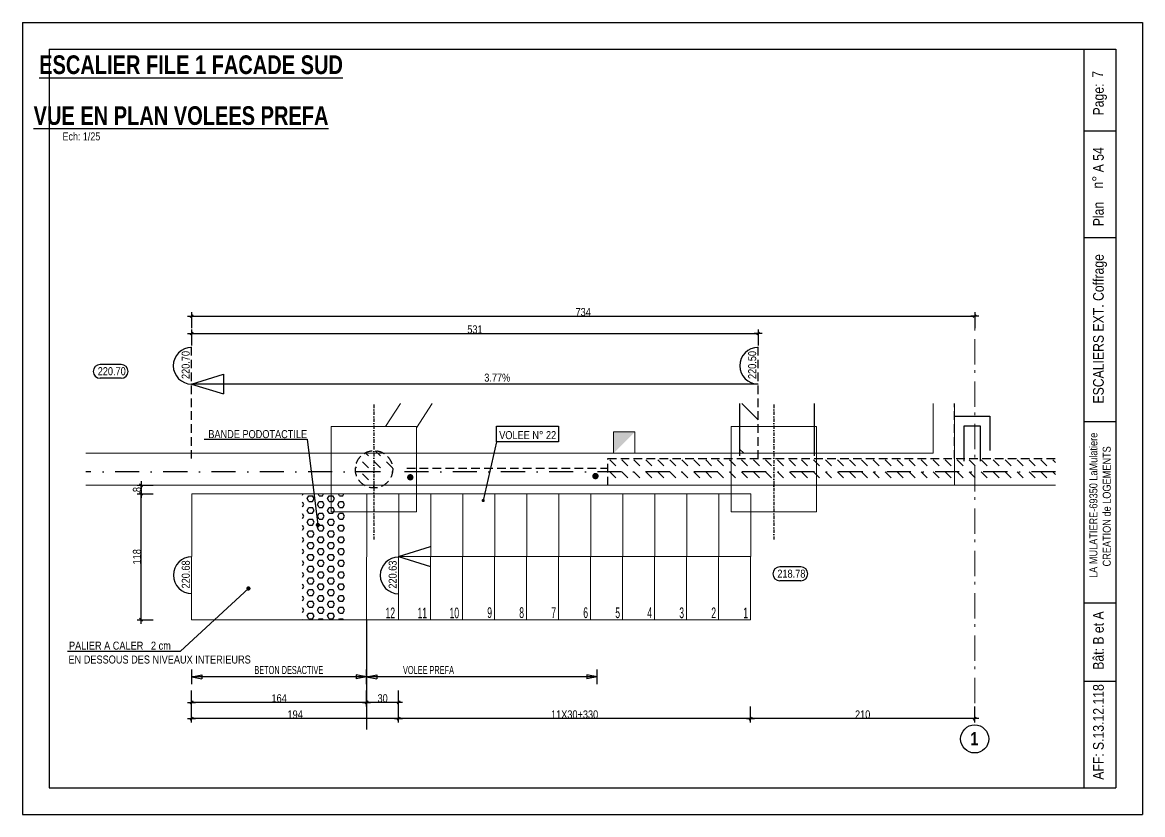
# Model space of a CAD drawing. Header units: centimetres. Extents: x 40138 to 55380, y -25189 to -21608.
# Drawn here: x 45615 to 47715, y -25189 to -23704 of the extents above; entities that cross this region are included whole.
import ezdxf
from ezdxf.enums import TextEntityAlignment as Align

# ---------------------------------------------------------------- set-up
doc = ezdxf.new("R2010")
doc.units = ezdxf.units.CM
doc.header["$LTSCALE"] = 25.4
doc.header["$PDMODE"] = 1
doc.header["$PDSIZE"] = -2
for name, pattern in [('CACHEX2', [19.05, 12.7, -6.35]), ('Style de ligne -6', [1.04164, 0.625, -0.20828, 0.06943, -0.13893]), ('TIRETPTX2', [50.8, 25.4, -12.7, 0, -12.7])]:
    doc.linetypes.add(name, pattern=pattern)
for name, color, linetype in [('01_cote_gen', 4, 'Continuous'), ('01_fenetres', 171, 'Continuous'), ('01_linteaux', 2, 'Continuous'), ('01_murs_sup', 2, 'CACHEX2'), ('01_poch_murs', 253, 'Continuous'), ('01_texte', 230, 'Continuous'), ('AA_COTES', 2, 'Continuous')]:
    doc.layers.add(name, color=color, linetype=linetype)
for name, color, linetype, lineweight in [('01_murs_coup', 5, 'Continuous', 60), ('01_PIEUX', 5, 'Continuous', 60), ('01_résv', 32, 'Continuous', 9), ('B Général', 7, 'Continuous', 5)]:
    doc.layers.add(name, color=color, linetype=linetype, lineweight=lineweight)
doc.styles.add('ARIAL NA', font='ARIALN.TTF')
doc.styles.add('Arial Narrow', font='ARIALN.TTF')
doc.styles.add('impact', font='impact.ttf')
doc.styles.add('MATTE_TXT', font='arial.ttf')
doc.styles.add('STYLE2', font='ARIALN.TTF')
doc.dimstyles.new('JB25', dxfattribs={"dimscale": 0.1, "dimtxt": 150, "dimasz": 15, "dimexe": 0.1, "dimexo": 0.1, "dimgap": 0.09, "dimtad": 1, "dimdec": 1, "dimlfac": 0.5, "dimdsep": 46, "dimtxsty": 'STYLE2', "dimblk1": 'BOND_G', "dimblk2": 'BOND_D', "dimsah": 1, "dimcen": 1.5, "dimdle": 0.01, "dimse1": 1, "dimse2": 1, "dimclrd": 4, "dimclre": 2, "dimclrt": 6, "dimazin": 2, "dimtfac": 2.333333, "dimtdec": 1, "dimtix": 1, "dimtmove": 2, "dimatfit": 3, "dimldrblk": 'BOND_G', "dimfxl": 1, "dimtolj": 1, "dimtzin": 0, "dimarcsym": 0})
pattern_1 = [(135, (2395.002, -1414.808), (-22.4506403, 2e-15), [15.875, -15.875])]

# ---------------------------------------------------------------- blocks, each defined once
blk = doc.blocks.new('BOND_G')
at = {"layer": 'AA_COTES', "color": 0}
for p, q in [((0, -5), (0, 15)), ((5, 0), (-5, 0)), ((1.8, 1.8), (-1.8, -1.8))]:
    blk.add_line(p, q, dxfattribs=at)
blk = doc.blocks.new('BOND_D')
at = {"layer": 'AA_COTES', "color": 0}
for p, q in [((5, 0), (-5, 0)), ((-1.8, -1.8), (1.8, 1.8)), ((0, 5), (0, -15))]:
    blk.add_line(p, q, dxfattribs=at)
blk = doc.blocks.new('*D450')
at = {"layer": '01_cote_gen', "color": 4, "lineweight": -2, "ltscale": 0.1, "transparency": 16777216}
blk.add_line((47398.6, -25009), (46981.6, -25009), dxfattribs=at)
at = {"layer": 'Defpoints', "color": 0, "ltscale": 0.1, "transparency": 16777216}
for p in [(46980.1, -24840.7), (47400.1, -24894.5), (46980.1, -25009)]:
    blk.add_point(p, dxfattribs=at)
at = {"layer": '01_cote_gen', "color": 4, "lineweight": -2, "ltscale": 0.1, "transparency": 16777216, "xscale": 1.5, "yscale": 1.5, "zscale": 1.5, "rotation": 180}
blk.add_blockref('BOND_D', (46980.1, -25009), dxfattribs=at)
at = {"layer": '01_cote_gen', "color": 4, "lineweight": -2, "ltscale": 0.1, "transparency": 16777216, "xscale": 1.5, "yscale": 1.5, "zscale": 1.5}
blk.add_blockref('BOND_G', (47400.1, -25009), dxfattribs=at)
at = {"layer": '01_cote_gen', "color": 6, "ltscale": 0.1, "transparency": 16777216, "insert": (47190.1, -25001.3), "char_height": 15, "attachment_point": 5, "style": 'STYLE2'}
blk.add_mtext('\\A1;210', dxfattribs=at)
blk = doc.blocks.new('*D451')
at = {"layer": '01_cote_gen', "color": 4, "lineweight": -2, "ltscale": 0.1, "transparency": 16777216}
blk.add_line((46978.6, -25009), (46321.6, -25009), dxfattribs=at)
at = {"layer": 'Defpoints', "color": 0, "ltscale": 0.1, "transparency": 16777216}
for p in [(46320.1, -24890.5), (46980.1, -24891.1), (46320.1, -25009)]:
    blk.add_point(p, dxfattribs=at)
at = {"layer": '01_cote_gen', "color": 4, "lineweight": -2, "ltscale": 0.1, "transparency": 16777216, "xscale": 1.5, "yscale": 1.5, "zscale": 1.5, "rotation": 180}
blk.add_blockref('BOND_D', (46320.1, -25009), dxfattribs=at)
at = {"layer": '01_cote_gen', "color": 4, "lineweight": -2, "ltscale": 0.1, "transparency": 16777216, "xscale": 1.5, "yscale": 1.5, "zscale": 1.5}
blk.add_blockref('BOND_G', (46980.1, -25009), dxfattribs=at)
at = {"layer": '01_cote_gen', "color": 6, "ltscale": 0.1, "transparency": 16777216, "insert": (46650.1, -25001.3), "char_height": 15, "attachment_point": 5, "style": 'STYLE2'}
blk.add_mtext('\\A1;11X30+330', dxfattribs=at)
blk = doc.blocks.new('*D452')
at = {"layer": '01_cote_gen', "color": 4, "lineweight": -2, "ltscale": 0.1, "transparency": 16777216}
blk.add_line((46318.6, -24978.7), (46261.7, -24978.7), dxfattribs=at)
at = {"layer": 'Defpoints', "color": 0, "ltscale": 0.1, "transparency": 16777216}
for p in [(46260.2, -24823.2), (46320.1, -24956.2), (46260.2, -24978.7)]:
    blk.add_point(p, dxfattribs=at)
at = {"layer": '01_cote_gen', "color": 4, "lineweight": -2, "ltscale": 0.1, "transparency": 16777216, "xscale": 1.5, "yscale": 1.5, "zscale": 1.5, "rotation": 180}
blk.add_blockref('BOND_D', (46260.2, -24978.7), dxfattribs=at)
at = {"layer": '01_cote_gen', "color": 4, "lineweight": -2, "ltscale": 0.1, "transparency": 16777216, "xscale": 1.5, "yscale": 1.5, "zscale": 1.5}
blk.add_blockref('BOND_G', (46320.1, -24978.7), dxfattribs=at)
at = {"layer": '01_cote_gen', "color": 6, "ltscale": 0.1, "transparency": 16777216, "insert": (46290.2, -24971), "char_height": 15, "attachment_point": 5, "style": 'STYLE2'}
blk.add_mtext('\\A1;30', dxfattribs=at)
blk = doc.blocks.new('*D453')
at = {"layer": '01_cote_gen', "color": 4, "lineweight": -2, "ltscale": 0.1, "transparency": 16777216}
blk.add_line((45837.3, -24822.2), (45837.3, -24589.2), dxfattribs=at)
at = {"layer": 'Defpoints', "color": 0, "ltscale": 0.1, "transparency": 16777216}
for p in [(45837.3, -24587.7), (45932.4, -24587.7), (45932.2, -24823.7)]:
    blk.add_point(p, dxfattribs=at)
at = {"layer": '01_cote_gen', "color": 4, "lineweight": -2, "ltscale": 0.1, "transparency": 16777216, "xscale": 1.5, "yscale": 1.5, "zscale": 1.5}
for name, p, rotation in [('BOND_D', (45837.3, -24587.7), 90), ('BOND_G', (45837.3, -24823.7), 270)]:
    blk.add_blockref(name, p, dxfattribs=dict(at, rotation=rotation))
at = {"layer": '01_cote_gen', "color": 6, "ltscale": 0.1, "transparency": 16777216, "insert": (45829.6, -24705.7), "char_height": 15, "attachment_point": 5, "rotation": 90, "style": 'STYLE2'}
blk.add_mtext('\\A1;118', dxfattribs=at)
blk = doc.blocks.new('*D454')
at = {"layer": '01_cote_gen', "color": 4, "lineweight": -2, "ltscale": 0.1, "transparency": 16777216}
blk.add_line((45837.3, -24586.2), (45837.3, -24573.2), dxfattribs=at)
at = {"layer": 'Defpoints', "color": 0, "ltscale": 0.1, "transparency": 16777216}
for p in [(45837.3, -24571.7), (45859.8, -24571.7), (45859.8, -24587.7)]:
    blk.add_point(p, dxfattribs=at)
at = {"layer": '01_cote_gen', "color": 4, "lineweight": -2, "ltscale": 0.1, "transparency": 16777216, "xscale": 1.5, "yscale": 1.5, "zscale": 1.5}
for name, p, rotation in [('BOND_D', (45837.3, -24571.7), 90), ('BOND_G', (45837.3, -24587.7), 270)]:
    blk.add_blockref(name, p, dxfattribs=dict(at, rotation=rotation))
at = {"layer": '01_cote_gen', "color": 6, "ltscale": 0.1, "transparency": 16777216, "insert": (45829.6, -24579.7), "char_height": 15, "attachment_point": 5, "rotation": 90, "style": 'STYLE2'}
blk.add_mtext('\\A1;8', dxfattribs=at)
blk = doc.blocks.new('*D455')
at = {"layer": '01_cote_gen', "color": 4, "lineweight": -2, "ltscale": 0.1, "transparency": 16777216}
blk.add_line((45933.7, -24254.6), (47398.6, -24254.6), dxfattribs=at)
at = {"layer": 'Defpoints', "color": 0, "ltscale": 0.1, "transparency": 16777216}
for p in [(47400.1, -24254.6), (47400.1, -24295.4), (45932.2, -24351)]:
    blk.add_point(p, dxfattribs=at)
at = {"layer": '01_cote_gen', "color": 4, "lineweight": -2, "ltscale": 0.1, "transparency": 16777216, "xscale": 1.5, "yscale": 1.5, "zscale": 1.5, "rotation": 180}
blk.add_blockref('BOND_G', (45932.2, -24254.6), dxfattribs=at)
at = {"layer": '01_cote_gen', "color": 4, "lineweight": -2, "ltscale": 0.1, "transparency": 16777216, "xscale": 1.5, "yscale": 1.5, "zscale": 1.5}
blk.add_blockref('BOND_D', (47400.1, -24254.6), dxfattribs=at)
at = {"layer": '01_cote_gen', "color": 6, "ltscale": 0.1, "transparency": 16777216, "insert": (46666.2, -24247), "char_height": 15, "attachment_point": 5, "style": 'STYLE2'}
blk.add_mtext('\\A1;734', dxfattribs=at)
blk = doc.blocks.new('*D456')
at = {"layer": '01_cote_gen', "color": 4, "lineweight": -2, "ltscale": 0.1, "transparency": 16777216}
blk.add_line((45933.7, -24287.1), (46992.7, -24287.1), dxfattribs=at)
at = {"layer": 'Defpoints', "color": 0, "ltscale": 0.1, "transparency": 16777216}
for p in [(45932.2, -24277.1), (46994.2, -24287.1), (46994.2, -24351)]:
    blk.add_point(p, dxfattribs=at)
at = {"layer": '01_cote_gen', "color": 4, "lineweight": -2, "ltscale": 0.1, "transparency": 16777216, "xscale": 1.5, "yscale": 1.5, "zscale": 1.5, "rotation": 180}
blk.add_blockref('BOND_G', (45932.2, -24287.1), dxfattribs=at)
at = {"layer": '01_cote_gen', "color": 4, "lineweight": -2, "ltscale": 0.1, "transparency": 16777216, "xscale": 1.5, "yscale": 1.5, "zscale": 1.5}
blk.add_blockref('BOND_D', (46994.2, -24287.1), dxfattribs=at)
at = {"layer": '01_cote_gen', "color": 6, "ltscale": 0.1, "transparency": 16777216, "insert": (46463.2, -24279.5), "char_height": 15, "attachment_point": 5, "style": 'STYLE2'}
blk.add_mtext('\\A1;531', dxfattribs=at)
blk = doc.blocks.new('*D457')
at = {"layer": '01_cote_gen', "color": 4, "lineweight": -2, "ltscale": 0.1, "transparency": 16777216}
blk.add_line((46258.7, -24978.7), (45933.7, -24978.7), dxfattribs=at)
at = {"layer": 'Defpoints', "color": 0, "ltscale": 0.1, "transparency": 16777216}
for p in [(45932.2, -24847.5), (46260.2, -24956.2), (45932.2, -24978.7)]:
    blk.add_point(p, dxfattribs=at)
at = {"layer": '01_cote_gen', "color": 4, "lineweight": -2, "ltscale": 0.1, "transparency": 16777216, "xscale": 1.5, "yscale": 1.5, "zscale": 1.5, "rotation": 180}
blk.add_blockref('BOND_D', (45932.2, -24978.7), dxfattribs=at)
at = {"layer": '01_cote_gen', "color": 4, "lineweight": -2, "ltscale": 0.1, "transparency": 16777216, "xscale": 1.5, "yscale": 1.5, "zscale": 1.5}
blk.add_blockref('BOND_G', (46260.2, -24978.7), dxfattribs=at)
at = {"layer": '01_cote_gen', "color": 6, "ltscale": 0.1, "transparency": 16777216, "insert": (46096.2, -24971), "char_height": 15, "attachment_point": 5, "style": 'STYLE2'}
blk.add_mtext('\\A1;164', dxfattribs=at)
blk = doc.blocks.new('*D458')
at = {"layer": '01_cote_gen', "color": 4, "lineweight": -2, "ltscale": 0.1, "transparency": 16777216}
blk.add_line((46318.6, -25009), (45933.7, -25009), dxfattribs=at)
at = {"layer": 'Defpoints', "color": 0, "ltscale": 0.1, "transparency": 16777216}
for p in [(45932.2, -24986.2), (45932.2, -25009), (46320.1, -25016.5)]:
    blk.add_point(p, dxfattribs=at)
at = {"layer": '01_cote_gen', "color": 4, "lineweight": -2, "ltscale": 0.1, "transparency": 16777216, "xscale": 1.5, "yscale": 1.5, "zscale": 1.5, "rotation": 180}
blk.add_blockref('BOND_D', (45932.2, -25009), dxfattribs=at)
at = {"layer": '01_cote_gen', "color": 4, "lineweight": -2, "ltscale": 0.1, "transparency": 16777216, "xscale": 1.5, "yscale": 1.5, "zscale": 1.5}
blk.add_blockref('BOND_G', (46320.1, -25009), dxfattribs=at)
at = {"layer": '01_cote_gen', "color": 6, "ltscale": 0.1, "transparency": 16777216, "insert": (46126.2, -25001.3), "char_height": 15, "attachment_point": 5, "style": 'STYLE2'}
blk.add_mtext('\\A1;194', dxfattribs=at)

msp = doc.modelspace()

# ---------------------------------------------------------------- hatches: boundary and pattern name
at = {"layer": '01_murs_sup', "ltscale": 3}
h = msp.add_hatch(dxfattribs=at)
h.set_pattern_fill('DASH', color=256, scale=5, angle=135)
h.set_pattern_definition(pattern_1)
h.paths.add_polyline_path([(46273.74, -24506.7, 0.411326), (46239.08, -24541.7), (46273.68, -24541.7)])
h.paths.add_polyline_path([(46273.74, -24506.7), (46273.68, -24541.7), (46309.08, -24541.7, 0.4170828)])
at = {"layer": '01_murs_sup'}
h = msp.add_hatch(dxfattribs=at)
h.set_pattern_fill('DASH', color=256, scale=5, angle=135)
h.set_pattern_definition([(135, (46996.819, -1366.216), (-22.45064, 2e-15), [15.875, -15.875])])
h.paths.add_polyline_path([(47551.83, -24566.7), (47551.83, -24516.7), (46712.36, -24516.7), (46712.36, -24566.7)])
at = {"layer": '01_murs_sup', "ltscale": 3}
h = msp.add_hatch(dxfattribs=at)
h.set_pattern_fill('DASH', color=256, scale=5, angle=135)
h.set_pattern_definition(pattern_1)
h.paths.add_polyline_path([(46273.68, -24541.7), (46239.08, -24541.7, 0.2015613), (46249.58, -24566.7), (46273.64, -24566.7)])
at = {"layer": '01_poch_murs'}
h = msp.add_hatch(dxfattribs=at)
h.set_pattern_fill('ANSI31', color=2, scale=20, angle=90)
h.set_pattern_definition([(135, (12019.107, 21212.47), (-44.90128, -44.90128), [])])
h.paths.add_polyline_path([(46994.18, -24461.7), (46959.17, -24461.7), (46959.17, -24511.7), (46969.32, -24511.7, -0.1438904), (46994.18, -24487.11)])
h.paths.add_polyline_path([(46994.18, -24418.26), (46959.17, -24418.26), (46959.17, -24461.7), (46994.18, -24461.7)])
at = {"layer": '01_poch_murs', "ltscale": 0.2}
h = msp.add_hatch(dxfattribs=at)
h.set_pattern_fill('HEX', color=256, scale=2)
h.set_pattern_definition([(0, (17881.938, 760.405), (0, 10.9985226), [6.35, -12.7]), (120, (17881.938, 760.405), (-9.525, -5.4992613), [6.35, -12.7]), (60, (17888.288, 760.405), (-9.525, 5.4992613), [6.35, -12.7])])
h.paths.add_polyline_path([(46220.09, -24587.7), (46140.09, -24587.7), (46140.09, -24823.7), (46220.09, -24823.7)])

# ---------------------------------------------------------------- linework, layer by layer
at = {"layer": '01_cote_gen', "ltscale": 0.1}
msp.add_line((46260.09, -24823.7), (46260.09, -25029.31), dxfattribs=at)
at = {"layer": '01_fenetres', "ltscale": 30}
for p, q in [((45664.91, -23753.95), (47664.91, -23753.95)), ((45664.91, -23753.95), (45664.91, -25138.95)), ((47604.91, -23753.95), (47664.91, -23753.95)), ((47604.91, -23753.95), (47604.91, -25138.95)), ((47604.91, -23753.95), (47664.91, -23753.95)), ((47604.91, -23753.95), (47604.91, -25138.95)), ((47664.91, -23753.95), (47664.91, -25138.95)), ((47664.91, -23753.95), (47664.91, -25138.95)), ((47664.91, -23753.95), (47664.91, -25138.95)), ((47664.91, -23753.95), (47664.91, -25138.95)), ((47664.91, -23908.09), (47604.91, -23908.09)), ((47664.91, -24108.09), (47604.91, -24108.09)), ((47604.91, -24451.81), (47664.91, -24451.81)), ((47604.91, -24791.98), (47664.91, -24791.98)), ((47604.91, -24938.95), (47664.91, -24938.95)), ((45664.91, -25138.95), (47664.91, -25138.95))]:
    msp.add_line(p, q, dxfattribs=at)
at = {"layer": '01_linteaux', "linetype": 'TIRETPTX2', "ltscale": 0.01}
for p, q in [((46273.88, -24420.38), (46273.48, -24673.01)), ((47023.58, -24420.38), (47023.58, -24673.01))]:
    msp.add_line(p, q, dxfattribs=at)
at = {"layer": '01_linteaux', "linetype": 'Continuous', "ltscale": 0.05}
for p, q in [((46959.17, -24418.26), (46959.17, -24516.7)), ((47099.17, -24418.26), (47099.17, -24516.7))]:
    msp.add_line(p, q, dxfattribs=at)
at = {"layer": '01_linteaux', "linetype": 'Continuous'}
for p, q in [((47362.43, -24442), (47428.24, -24442)), ((47428.24, -24442), (47428.24, -24506.3)), ((47380.43, -24460), (47410.24, -24460)), ((47380.43, -24526.3), (47380.43, -24460)), ((47410.24, -24460), (47410.24, -24526.3))]:
    msp.add_line(p, q, dxfattribs=at)
at = {"layer": '01_linteaux', "linetype": 'TIRETPTX2', "ltscale": 0.07}
msp.add_line((47551.83, -24546.7), (45733.79, -24546.7), dxfattribs=at)
at = {"layer": '01_murs_coup', "linetype": 'Continuous', "lineweight": 5}
for p, q in [((47322.43, -24511.7), (47322.43, -24418.26)), ((47362.43, -24571.7), (47362.43, -24418.26)), ((45733.79, -24511.7), (47322.43, -24511.7)), ((45733.79, -24571.7), (47362.43, -24571.7))]:
    msp.add_line(p, q, dxfattribs=at)
at = {"layer": '01_murs_sup', "ltscale": 0.05}
for p, q in [((45932.18, -24521.7), (45932.18, -24310.98)), ((46994.18, -24521.7), (46994.18, -24310.98)), ((46994.18, -24521.7), (46994.18, -24418.26)), ((47362.18, -24521.7), (47362.18, -24418.26)), ((46712.36, -24521.7), (47551.83, -24521.7)), ((46712.36, -24571.7), (46712.36, -24521.7)), ((46335.45, -24539.7), (46712.36, -24539.7))]:
    msp.add_line(p, q, dxfattribs=at)
msp.add_circle((46274.08, -24541.7), 35, dxfattribs=at)
at = {"layer": '01_PIEUX', "color": 2, "linetype": 'Continuous', "lineweight": 5}
for p, q in [((46295.46, -24461.7), (46323.58, -24418.26)), ((46353.48, -24464.07), (46383.14, -24418.26)), ((46193.48, -24461.7), (46193.48, -24621.7)), ((46353.48, -24461.7), (46193.48, -24461.7)), ((46353.48, -24461.7), (46353.48, -24621.7)), ((46943.58, -24461.7), (46943.58, -24621.7)), ((47103.58, -24461.7), (46943.58, -24461.7)), ((47103.58, -24461.7), (47103.58, -24621.7)), ((45932.44, -24587.7), (45932.21, -24823.7)), ((45932.44, -24587.7), (46980.33, -24587.7)), ((46260.09, -24823.7), (46260.33, -24588.05)), ((46320.09, -24823.7), (46320.33, -24588.11)), ((46380.09, -24823.7), (46380.33, -24588.18)), ((46440.09, -24823.7), (46440.33, -24588.24)), ((46500.09, -24823.7), (46500.33, -24588.3)), ((46560.09, -24823.7), (46560.33, -24588.36)), ((46620.09, -24823.7), (46620.33, -24588.42)), ((46680.09, -24823.7), (46680.33, -24588.48)), ((46740.09, -24823.7), (46740.33, -24588.54)), ((46800.09, -24823.7), (46800.33, -24588.6)), ((46860.09, -24823.7), (46860.33, -24588.66)), ((46920.09, -24823.7), (46920.33, -24588.72)), ((46980.09, -24823.7), (46980.33, -24587.7)), ((47362.43, -24571.7), (47551.83, -24571.7)), ((46353.48, -24621.7), (46193.48, -24621.7)), ((47103.58, -24621.7), (46943.58, -24621.7)), ((45932.21, -24823.7), (46980.09, -24823.7))]:
    msp.add_line(p, q, dxfattribs=at)
at = {"layer": '01_résv'}
for p, q in [((46762.77, -24471.71), (46722.77, -24471.71)), ((46722.77, -24511.71), (46722.77, -24471.71)), ((46762.77, -24511.71), (46762.77, -24471.71)), ((47099.17, -24511.7), (47099.17, -24471.7)), ((46756.42, -24511.71), (46722.77, -24511.71)), ((47139.17, -24511.7), (47099.17, -24511.7))]:
    msp.add_line(p, q, dxfattribs=at)
msp.add_solid([(46722.77, -24511.71), (46722.77, -24471.71), (46762.77, -24471.71)], dxfattribs=at)
at = {"layer": '01_texte', "ltscale": 30}
for p, q in [((45614.91, -23703.95), (45614.91, -25188.95)), ((45614.91, -23703.95), (47714.91, -23703.95)), ((47714.91, -23703.95), (47714.91, -25188.95)), ((45614.91, -25188.95), (47714.91, -25188.95))]:
    msp.add_line(p, q, dxfattribs=at)
at = {"layer": '01_texte'}
for p, q in [((45800.2, -24345.21), (45760.5, -24345.21)), ((45800.2, -24371.13), (45760.5, -24371.13)), ((45932.18, -24381.91), (45992.19, -24363.48)), ((45992.19, -24363.48), (45992.16, -24400.47)), ((46994.18, -24381.91), (45932.18, -24381.91)), ((45932.18, -24381.91), (45992.16, -24400.47)), ((45955.59, -24485.04), (46148.59, -24485.04)), ((46148.59, -24485.04), (46168.79, -24646.02)), ((46503.57, -24490.24), (46478.81, -24600.23)), ((46320.21, -24705.03), (46380.23, -24686.59)), ((46980.21, -24705.7), (46320.21, -24705.03)), ((46320.21, -24705.03), (46380.19, -24723.59)), ((47074.3, -24724.74), (47034.6, -24724.74)), ((47074.3, -24750.66), (47034.6, -24750.66)), ((45911.55, -24882.74), (46038.64, -24765.07)), ((45699.61, -24882.74), (45911.55, -24882.74)), ((45932.22, -24944.2), (45932.22, -24917.2)), ((45932.22, -24930.7), (45951.5, -24926.94)), ((45951.5, -24926.94), (45951.5, -24934.45)), ((46260.09, -24930.7), (46240.82, -24926.94)), ((46240.82, -24926.94), (46240.82, -24934.45)), ((46260.09, -24944.19), (46260.09, -24917.19)), ((46260.09, -24930.69), (46279.36, -24926.94)), ((46279.36, -24926.94), (46279.36, -24934.45)), ((46692.22, -24930.7), (46672.95, -24926.94)), ((46672.95, -24926.94), (46672.95, -24934.45)), ((46692.22, -24944.2), (46692.22, -24917.2)), ((46260.09, -24930.69), (45932.22, -24930.7)), ((45932.22, -24930.7), (45951.5, -24934.45)), ((46260.09, -24930.7), (46240.82, -24934.45)), ((46692.22, -24930.69), (46260.09, -24930.69)), ((46260.09, -24930.69), (46279.36, -24934.45)), ((46692.22, -24930.7), (46672.95, -24934.45))]:
    msp.add_line(p, q, dxfattribs=at)
msp.add_lwpolyline([(46503.57, -24460.67), (46619.98, -24460.67), (46619.98, -24490.24), (46503.57, -24490.24)], close=True, dxfattribs=at)
for points, const_width in [([(46686.2, -24554.41, 1), (46692.2, -24554.41, 1)], 6), ([(46339.1, -24556.69, 1), (46345.1, -24556.69, 1)], 6), ([(46477.31, -24600.23, 1), (46480.31, -24600.23, 1)], 3), ([(46166.79, -24646.02, 1), (46170.79, -24646.02, 1)], 4), ([(46036.64, -24765.07, 1), (46040.64, -24765.07, 1)], 4)]:
    msp.add_lwpolyline(points, format="xyb", close=True, dxfattribs=dict(at, const_width=const_width))
msp.add_circle((47400.14, -25047.14), 26.34, dxfattribs=at)
for centre, radius, start, end in [((45932.18, -24347.51), 34.41, 90, 270), ((46994.18, -24347.51), 34.41, 90, 270), ((45760.5, -24358.17), 12.96, 90, 270), ((45800.2, -24358.17), 12.96, 270, 90), ((45932.33, -24740.11), 34.41, 90, 270), ((46320.21, -24740.5), 34.41, 90, 270), ((47034.6, -24737.7), 12.96, 90, 270), ((47074.3, -24737.7), 12.96, 270, 90)]:
    msp.add_arc(centre, radius, start, end, dxfattribs=at)
at = {"layer": 'B Général', "color": 1, "linetype": 'Style de ligne -6', "lineweight": 13, "ltscale": 3, "true_color": 0xff0000}
msp.add_line((47400.14, -24980.11), (47400.14, -24277.12), dxfattribs=at)

# ---------------------------------------------------------------- texts
at = {"layer": '01_texte'}
for s, height, style, p in [('%%UESCALIER FILE 1 FACADE SUD', 35, 'impact', (45931.04, -23811.22)), ('%%UVUE EN PLAN VOLEES PREFA', 35, 'impact', (45912.29, -23906.61)), ('220.70', 15, 'Arial Narrow', (45782.36, -24369.82)), ('3.77%%%', 15, 'Arial Narrow', (46505.09, -24381.81)), ('BANDE PODOTACTILE', 15, 'Arial Narrow', (46056.08, -24487.73)), ('VOLEE N° 22', 15, 'Arial Narrow', (46562.16, -24489.6)), ('218.78', 15, 'Arial Narrow', (47056.46, -24749.35)), ('PALIER A CALER   2 cm', 15, 'Arial Narrow', (45797.69, -24884.24)), ('EN DESSOUS DES NIVEAUX INTERIEURS', 15, 'Arial Narrow', (45872.14, -24910.26))]:
    msp.add_text(s, height=height, dxfattribs=dict(at, style=style)).set_placement(p, align=Align.BOTTOM_CENTER)
at = {"layer": '01_texte', "style": 'STYLE2'}
for s, height, p in [('7', 20, (47640.62, -23807.69)), ('Page:', 20, (47642.06, -23878.37)), ('A 54', 20, (47642.06, -23985.01)), ('n%%D', 20, (47640.62, -24015.36)), ('Plan', 20, (47642.06, -24086.04)), ('ESCALIERS EXT. Coffrage', 20, (47642.06, -24418.37)), ('LA MULATIERE-69350 LaMulatiere', 15, (47630.19, -24745.28)), ('CREATION de LOGEMENTS', 15, (47655.19, -24723.8)), ('Bât: B et A', 20, (47642.06, -24917.49)), ('S.13.12.118', 20, (47642.06, -25067.99)), ('AFF:', 20, (47642.06, -25123.66))]:
    msp.add_text(s, height=height, rotation=90, dxfattribs=at).set_placement(p)
at = {"layer": '01_texte'}
for s, style, width, p in [('Ech: 1/25', 'MATTE_TXT', 0.8, (45725.5, -23929.65)), ('BETON DESACTIVE', 'Arial Narrow', 0.7, (46114.34, -24929.89)), ('VOLEE PREFA', 'Arial Narrow', 0.7, (46376.21, -24929.88))]:
    msp.add_text(s, height=15, dxfattribs=dict(at, style=style, width=width)).set_placement(p, align=Align.BOTTOM_CENTER)
at = {"layer": '01_texte', "style": 'Arial Narrow'}
for s, p in [('220.70', (45932.99, -24346.15)), ('220.50', (46994.99, -24346.15)), ('220.68', (45933.15, -24738.75)), ('220.63', (46321.03, -24739.14))]:
    msp.add_text(s, height=15, rotation=90, dxfattribs=at).set_placement(p, align=Align.BOTTOM_CENTER)
at = {"layer": '01_texte', "style": 'ARIAL NA', "width": 0.7}
for s, p in [('12', (46295.69, -24820.88)), ('11', (46355.69, -24820.94)), ('10', (46415.69, -24821)), ('9', (46486.35, -24820.3)), ('8', (46546.35, -24820.36)), ('7', (46606.35, -24820.42)), ('6', (46666.35, -24820.48)), ('5', (46726.35, -24820.54)), ('4', (46786.35, -24820.6)), ('3', (46846.35, -24820.66)), ('2', (46906.35, -24820.72)), ('1', (46966.35, -24820.78))]:
    msp.add_text(s, height=20, dxfattribs=at).set_placement(p)
at = {"layer": '01_texte', "insert": (47392.22, -25034.05), "char_height": 25, "attachment_point": 1, "rotation": 0, "line_spacing_factor": 0.895453, "style": 'impact'}
msp.add_mtext('1', dxfattribs=at)

# ---------------------------------------------------------------- dimensions: what is measured, and where the dimension line sits
at = {"layer": '01_cote_gen', "ltscale": 0.1}
for base, p1, p2, picture, middle in [((47400.14, -24254.62), (45932.18, -24350.95), (47400.14, -24295.37), '*D455', (46666.16, -24246.96)), ((46994.18, -24287.13), (45932.18, -24277.12), (46994.18, -24350.95), '*D456', (46463.18, -24279.47)), ((46260.18, -24978.69), (46320.14, -24956.19), (46260.18, -24823.23), '*D452', (46290.16, -24971.03)), ((46980.14, -25009.01), (47400.14, -24894.53), (46980.14, -24840.74), '*D450', (47190.14, -25001.34)), ((45932.22, -24978.69), (46260.18, -24956.19), (45932.22, -24847.47), '*D457', (46096.2, -24971.03)), ((45932.22, -25009.01), (46320.14, -25016.51), (45932.22, -24986.19), '*D458', (46126.18, -25001.34))]:
    dim = msp.add_linear_dim(base=base, p1=p1, p2=p2, dimstyle='JB25', dxfattribs=at)
    dim.commit()
    dim.dimension.update_dxf_attribs({"geometry": picture, "text_midpoint": middle})
for base, p1, p2, picture, middle in [((45837.29, -24571.7), (45859.79, -24587.7), (45859.79, -24571.7), '*D454', (45829.62, -24579.7)), ((45837.29, -24587.7), (45932.21, -24823.7), (45932.44, -24587.7), '*D453', (45829.62, -24705.7))]:
    dim = msp.add_linear_dim(base=base, p1=p1, p2=p2, angle=90, dimstyle='JB25', dxfattribs=at)
    dim.commit()
    dim.dimension.update_dxf_attribs({"geometry": picture, "text_midpoint": middle})
dim = msp.add_linear_dim(base=(46320.14, -25009.01), p1=(46980.14, -24891.13), p2=(46320.14, -24890.47), text='11X30+330', dimstyle='JB25', dxfattribs=at)
dim.commit()
dim.dimension.update_dxf_attribs({"geometry": '*D451', "text_midpoint": (46650.14, -25001.34)})

doc.saveas('drawing.dxf')
